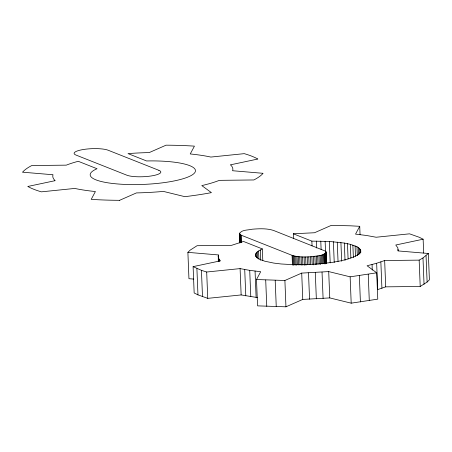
<?xml version="1.0" encoding="UTF-8"?>
<svg xmlns="http://www.w3.org/2000/svg" width="452" height="452" viewBox="0 0 452 452"><rect width="100%" height="100%" fill="white"/><g stroke="black" fill="none" stroke-linecap="round" stroke-linejoin="round"><path stroke-width="0.68" d="M293.501 238.633L293.303 233.78L311.857 241.131L329.338 241.424L344.328 243.063L350.328 244.334L356.95 246.702L359.589 248.515L360.707 250.464L360.69 251.465L359.487 253.499L358.312 254.516L354.865 256.499L347.159 259.262L340.542 260.883L332.977 262.267L320.321 263.815L306.863 264.646L293.489 264.697L281.082 263.974L273.754 263.081L264.725 261.188L260.267 259.612L257.222 257.843L255.679 255.922L255.487 254.928L255.679 253.922L257.228 251.883L262.329 248.911L262.804 260.691M326.547 263.527L326.112 252.086L325.333 251.092L273.443 230.407C266.578 228.26 259.199 228.65 252.12 229.22C248.295 230.266 240.803 229.543 239.532 234.012L239.893 243.023M326.112 252.086C323.395 256.42 316.434 255.702 311.88 256.685C305.292 257.086 298.444 257.386 292.077 255.352L241.368 235.272L239.532 234.012M218.276 261.296L218.31 254.928L187.891 252.357L188.947 278.692L193.789 279.099M423.688 253.063L423.128 239.204L395.766 245.007L397.867 247.899L397.924 250.911L428.343 253.482L429.4 279.811L427.112 282.054L420.213 286.466L385.709 286.85L377.708 289.591L376.652 263.262L384.652 260.522L419.157 260.132L422.987 257.945L428.343 253.482M376.652 263.262L367.092 265.765L376.708 272.805L377.77 299.139L351.193 303.168L329.762 297.913L302.767 299.422L285.952 306.818L257.561 305.863L256.499 279.528L260.697 271.714L249.724 270.358L240.085 268.607L206.683 272.014L201.439 270.336L193.106 266.635L194.162 292.969L197.959 294.868L207.745 298.348L241.142 294.936L257.369 297.557M293.303 233.78L314.519 232.746L331.333 225.356L350.526 225.814L359.73 226.311L355.538 234.125L366.504 235.486L376.149 237.238L409.546 233.825L419.332 237.306L423.128 239.204M187.891 252.357L190.179 250.12L197.078 245.707L231.582 245.323L243.538 241.464L262.329 248.911M119.605 200.309L136.419 192.919A90.106 19.961 -2.3 0 0 163.409 191.411L184.845 196.665A122.543 27.148 -2.3 0 0 211.417 192.637L201.801 185.591A90.106 19.961 -2.3 0 0 219.361 180.348L253.866 179.958A122.543 27.148 -2.3 0 0 263.053 173.308L232.633 170.737A90.106 19.961 -2.3 0 0 230.475 164.833L257.838 159.031A122.543 27.148 -2.3 0 0 244.255 153.652L210.858 157.064A90.106 19.961 -2.3 0 0 190.247 153.957L194.439 146.137A122.543 27.148 -2.3 0 0 166.042 145.182L149.233 152.578A90.106 19.961 -2.3 0 0 128.012 153.607L146.572 160.957A52.669 11.667 -2.3 0 1 194.196 173.331A52.669 11.667 -2.3 0 1 123.916 184.371A52.669 11.667 -2.3 0 1 97.039 168.737L78.247 161.296A90.106 19.961 -2.3 0 0 66.286 165.149L31.787 165.534A122.543 27.148 -2.3 0 0 22.594 172.189L53.02 174.754A90.106 19.961 -2.3 0 0 55.172 180.664L27.815 186.461A122.543 27.148 -2.3 0 0 41.386 191.84L74.795 188.433A90.106 19.961 -2.3 0 0 95.4 191.541L91.214 199.36A122.543 27.148 -2.3 0 0 119.605 200.315M256.499 279.528L284.896 280.483L301.71 273.093L328.706 271.584L350.136 276.833L376.708 272.805M193.106 266.635L220.469 260.838L219.163 259.408L218.084 256.442M426.055 255.719L427.112 282.054M422.987 257.945L424.044 284.274M419.157 260.132L420.213 286.466M398.15 249.397L398.206 250.781M384.652 260.522L385.709 286.85M380.855 261.917L381.917 288.246M372.052 264.544L372.273 270.087M368.233 274.296L369.29 300.625M359.73 226.311L360.063 234.628M360.707 250.464L360.792 252.544M360.34 249.476L360.481 252.939M359.589 248.515L359.809 254.058M358.453 247.589L358.73 254.516M359.351 275.641L360.408 301.97M356.95 246.702L357.312 255.708M355.086 245.854L355.498 256.25M352.871 245.063L353.374 257.538M350.328 244.334L350.882 258.194M350.136 276.833L351.193 303.168M347.475 243.662L348.085 258.906M344.328 243.063L345.023 260.386M340.915 242.538L341.667 261.245M337.26 242.086L338.039 261.488M333.395 241.713L334.226 262.499M329.338 241.424L330.197 262.906M328.706 271.584L329.762 297.913M325.988 251.747L326.045 253.131M326.129 255.21L326.463 263.527M325.954 252.792L326.372 263.183M325.728 251.414L325.785 252.798M326.118 261.115L326.203 263.194M325.672 253.143L326.09 263.539M325.124 241.221L325.542 251.611M325.254 253.499L325.672 263.889M324.705 253.843L325.095 263.544M324.027 254.182L324.417 263.883M323.231 254.516L323.592 263.522M322.321 254.832L322.683 263.844M320.784 241.102L321.118 249.419M321.304 255.137L321.638 263.454M322.033 272.127L323.095 298.456M320.185 255.425L320.547 264.437M318.971 255.696L319.304 264.008M317.677 255.939L318.01 264.256M316.355 241.074L316.632 248.001M316.31 256.165L316.649 264.482M314.886 256.363L315.219 264.68M315.287 272.562L316.343 298.891M313.4 256.538L313.739 264.855M311.857 241.131L312.055 245.978M311.88 256.685L312.191 264.307M310.332 256.804L310.637 264.426M308.767 256.889L309.072 264.51M308.501 272.884L309.558 299.213M307.196 256.945L307.501 264.567M305.631 256.973L305.964 265.29M304.083 256.968L304.422 265.284M302.569 256.934L302.908 265.251M301.1 256.872L301.433 265.183M301.71 273.093L302.767 299.422M299.682 256.776L300.015 265.087M298.326 256.651L298.659 264.962M297.043 256.493L297.376 264.81M295.851 256.312L296.213 265.324M294.744 256.109L295.111 265.115M293.743 255.877L294.105 264.889M292.856 255.623L293.241 265.324M292.077 255.352L292.467 265.053M284.896 280.483L285.952 306.818M275.195 280.347L276.251 306.676M265.708 280.031L266.765 306.36M260.273 249.883L260.691 260.273M258.567 250.877L258.9 259.194M257.228 251.883L257.476 258.12M256.261 252.905L256.453 257.753M255.679 253.922L255.792 256.691M255.058 271.087L256.114 297.416M249.724 270.358L250.781 296.687M244.724 269.528L245.781 295.857M241.368 235.272L241.645 242.199M240.713 234.978L241.018 242.6M240.187 234.667L240.492 242.295M239.792 234.345L240.125 242.662M239.566 232.966L239.792 238.515M239.419 233.322L239.769 242.679M240.085 268.607L241.142 294.936M219.163 259.408L219.248 261.488M218.31 254.928L218.531 260.471M218.367 257.939L218.508 261.403M206.683 272.014L207.745 298.348M201.439 270.336L202.496 296.665M196.902 268.539L197.959 294.868M158.867 170.319L108.152 150.233A18.023 3.995 -2.3 0 0 83.919 149.42A18.023 3.995 -2.3 0 0 76.077 155.098L126.792 175.178A18.023 3.995 -2.3 0 0 151.024 175.992A18.023 3.995 -2.3 0 0 158.867 170.319"/></g></svg>
